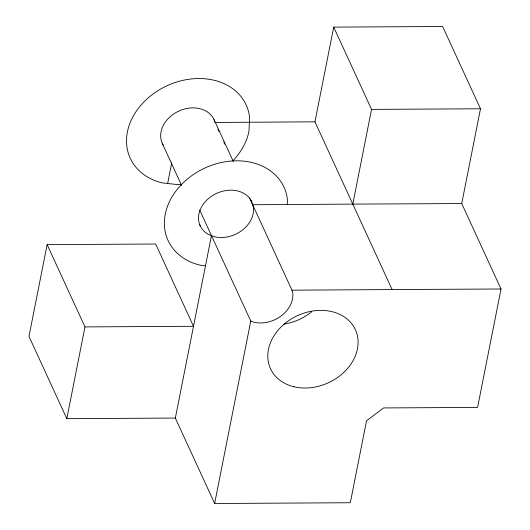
<?xml version="1.0" encoding="UTF-8"?>
<svg xmlns="http://www.w3.org/2000/svg" width="530" height="530" viewBox="0 0 530 530"><rect width="100%" height="100%" fill="white"/><g stroke="black" fill="none" stroke-linecap="round" stroke-linejoin="round"><path stroke-width="0.79" d="M287.233 204.52L287.459 199.79A63.799 50.476 -24.7 0 0 190.482 176.583A63.799 50.476 -24.7 0 0 200.161 265.172L205.494 265.769M47.137 244.628L84.979 326.911L193.51 326.294L155.668 244.019L47.137 244.628L28.971 336.391L66.813 418.667L175.344 418.057L214.643 503.5L350.31 502.738L366.541 420.747L383.647 407.934L477.59 407.404L501.029 289.002L461.729 203.56L480.491 108.782L442.649 26.5L333.701 27.116L314.952 121.834L392.094 289.559L501.029 289.002M66.813 418.667L84.979 326.911M167.652 183.486L171.733 162.849M175.344 418.057L211.463 235.605M214.643 503.5L250.763 321.048L199.77 210.172M252.671 204.739L352.794 204.11L371.55 109.392L333.701 27.116M214.829 122.456L314.952 121.834M249.577 198.008L291.97 290.182L392.094 289.559M371.55 109.392L480.491 108.782M352.794 204.11L461.729 203.56M250.763 321.048L253.784 322.2A28.481 22.532 -24.7 0 0 292.759 293.017L291.97 290.182M163.406 145.478A28.481 22.532 -24.7 0 1 177.431 111.751A28.481 22.532 -24.7 0 1 214.034 119.594L233.299 161.484M251.187 200.38L253.459 207.568A28.481 22.532 -24.7 0 1 214.484 236.758L208.409 234.432A28.481 22.532 -24.7 0 1 210.165 197.213A28.481 22.532 -24.7 0 1 251.876 201.877M217.923 129.194L218.956 131.433M223.773 141.907L224.806 144.153M162.352 143.537L181.618 185.427M199.505 224.323L200.194 225.82M214.034 119.594L214.63 121.741M311.753 311.713A46.706 36.954 -24.7 0 1 284 324.108M232.902 160.742A63.799 50.476 -24.7 0 0 248.968 131.228L249.617 117.508A63.799 50.476 -24.7 0 0 152.64 94.3A63.799 50.476 -24.7 0 0 162.319 182.89L177.689 184.612A63.799 50.476 -24.7 0 0 181.671 184.473M294.004 386.774A46.706 36.954 -24.7 0 0 357.916 338.909A46.706 36.954 -24.7 0 0 286.922 321.915A46.706 36.954 -24.7 0 0 294.004 386.774"/></g></svg>
